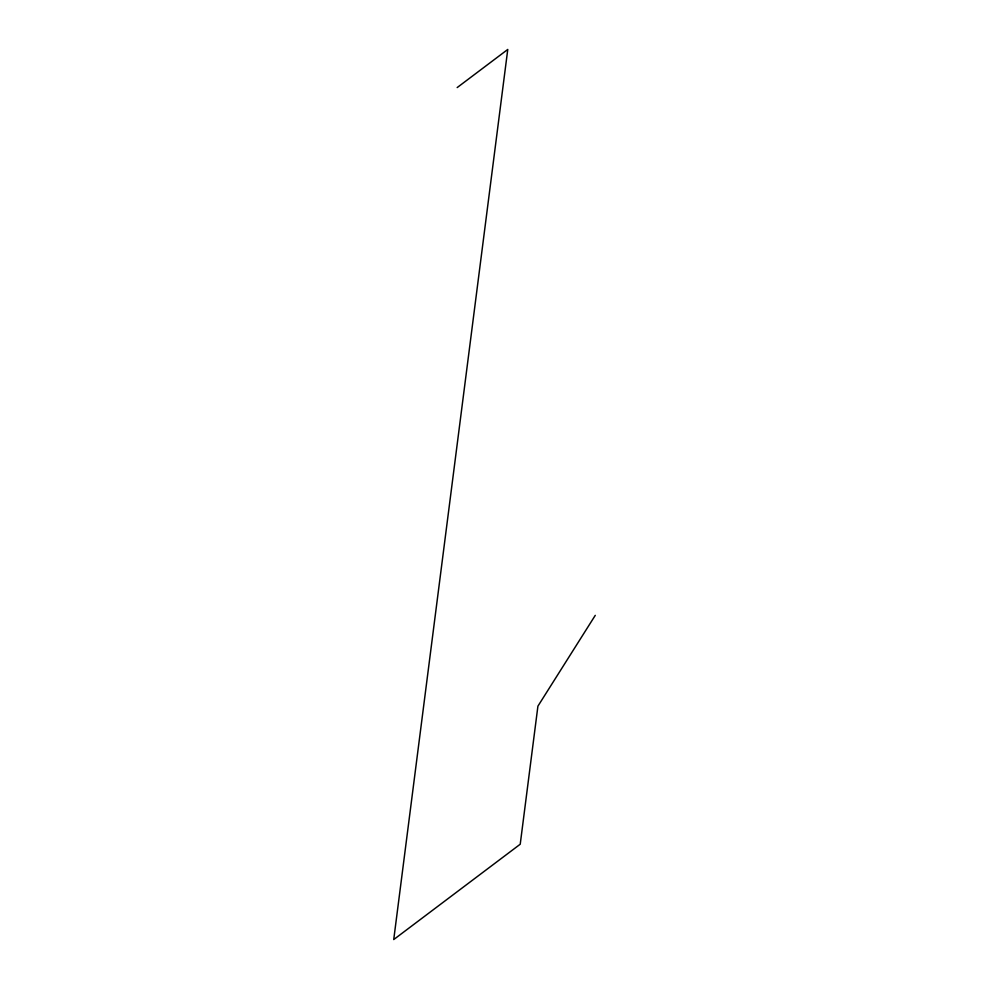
<?xml version="1.0" encoding="UTF-8"?>
<svg xmlns="http://www.w3.org/2000/svg" width="989" height="989" viewBox="0 0 989 989"><rect width="100%" height="100%" fill="white"/><g stroke="black" fill="none" stroke-linecap="round" stroke-linejoin="round"><path stroke-width="1.48" d="M595.267 615.356L537.917 706.158L520.226 844.223L393.733 939.55L507.765 49.45L457.165 87.576"/></g></svg>
